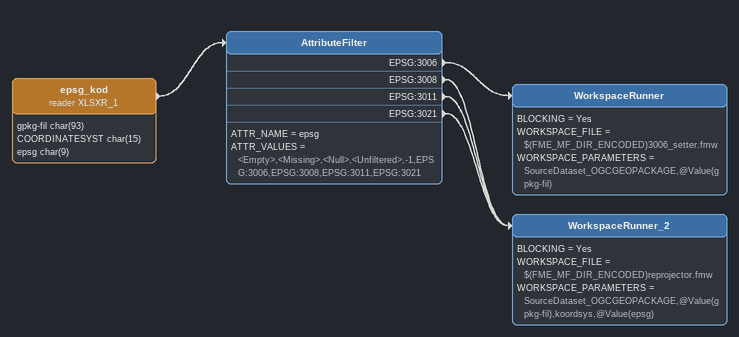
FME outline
epsg_kod (reader XLSXR_1)
    attributes: gpkg-fil char(93), COORDINATESYST char(15), epsg char(9)
    -> AttributeFilter
AttributeFilter
    ATTR_NAME = epsg
    ATTR_VALUES = <Empty>,<Missing>,<Null>,<Unfiltered>,-1,EPSG:3006,EPSG:3008,EPSG:3011,EPSG:3021
    EPSG:3006 -> WorkspaceRunner
    EPSG:3008 -> WorkspaceRunner_2
    EPSG:3011 -> WorkspaceRunner_2
    EPSG:3021 -> WorkspaceRunner_2
WorkspaceRunner
    BLOCKING = Yes
    WORKSPACE_FILE = $(FME_MF_DIR_ENCODED)3006_setter.fmw
    WORKSPACE_PARAMETERS = SourceDataset_OGCGEOPACKAGE,@Value(gpkg-fil)
WorkspaceRunner_2
    BLOCKING = Yes
    WORKSPACE_FILE = $(FME_MF_DIR_ENCODED)reprojector.fmw
    WORKSPACE_PARAMETERS = SourceDataset_OGCGEOPACKAGE,@Value(gpkg-fil),koordsys,@Value(epsg)
